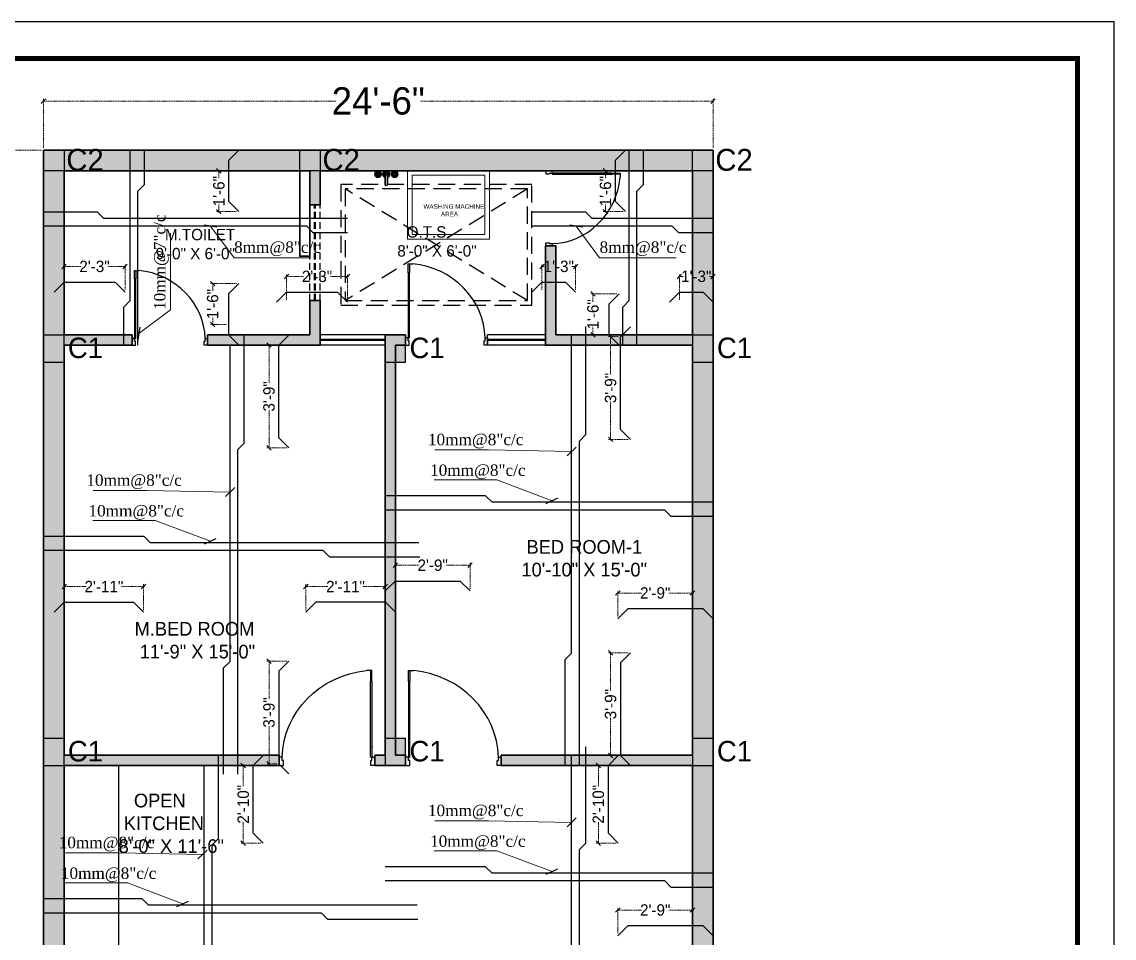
# Model space of a CAD drawing. Header units: millimetres. Extents: x -6808 to 215771, y -89660 to -16303.
# Drawn here: x 110486.7 to 110966.4, y -47369 to -46966.9 of the extents above; entities that cross this region are included whole.
import ezdxf

# ---------------------------------------------------------------- set-up
doc = ezdxf.new("R2010")
doc.units = ezdxf.units.MM
doc.header["$PDMODE"] = 35
doc.linetypes.add('ACAD_ISO10W100', pattern=[18, 12, -3, 0, -3])
doc.linetypes.add('DASHED', pattern=[0.75, 0.5, -0.25])
doc.layers.get('0').update_dxf_attribs({"color": 8})
for name, color, linetype, lineweight, true_color in [('AR.furniture', 7, 'Continuous', 35, 0x009e9e), ('furniture layout', 7, 'Continuous', 25, 0x006161), ('wall hatch', 7, 'Continuous', 9, 0x4a4a4a)]:
    doc.layers.add(name, color=color, linetype=linetype, lineweight=lineweight, true_color=true_color)
for name, color, linetype, lineweight in [('col.center', 5, 'ACAD_ISO10W100', 15), ('column', 5, 'Continuous', 30), ('dim2', 6, 'Continuous', 20), ('Projection', 190, 'DASHED', 25), ('SLAB', 5, 'Continuous', 30), ('text', 7, 'Continuous', 25), ('wall', 7, 'Continuous', 35)]:
    doc.layers.add(name, color=color, linetype=linetype, lineweight=lineweight)
for name, color, linetype in [('FORMAT', 7, 'Continuous'), ('NET 01', 8, 'Continuous'), ('WIN', 5, 'Continuous')]:
    doc.layers.add(name, color=color, linetype=linetype)
doc.styles.add('SAJ', font='eurr____.ttf')
doc.styles.get("Standard").update_dxf_attribs({"font": 'times.ttf'})
doc.dimstyles.new('SAJ', dxfattribs={"dimtxt": 5, "dimasz": 2, "dimexe": 1, "dimexo": 1, "dimgap": 0.09375, "dimtad": 0, "dimdec": 1, "dimzin": 0, "dimdsep": 46, "dimlunit": 4, "dimtxsty": 'SAJ', "dimblk": 'OBLIQUE', "dimcen": 0.125, "dimdle": 0.375, "dimadec": 0, "dimazin": 0, "dimtfac": 1, "dimtdec": 1, "dimtofl": 0, "dimtmove": 0, "dimatfit": 3, "dimldrblk": 'OBLIQUE', "dimfxl": 1, "dimtolj": 1, "dimtzin": 0, "dimlwd": 5, "dimlwe": 5, "dimarcsym": 1})

# ---------------------------------------------------------------- blocks, each defined once
blk = doc.blocks.new('_Oblique')
at = {"color": 0, "linetype": 'ByBlock', "lineweight": -2}
blk.add_line((-0.5, -0.5), (0.5, 0.5), dxfattribs=at)
blk = doc.blocks.new('*D1497')
at = {"layer": 'Defpoints', "color": 0, "transparency": 16777216}
for p in [(110790.23, -47001.66), (110496.23, -47023.23), (110790.23, -47023.23)]:
    blk.add_point(p, dxfattribs=at)
at = {"layer": 'dim2', "color": 0, "linetype": 'DASHED', "lineweight": 5, "transparency": 16777216}
for p, q in [((110495.85, -47001.66), (110624.77, -47001.66)), ((110496.23, -47022.23), (110496.23, -47000.66)), ((110790.6, -47001.66), (110661.68, -47001.66)), ((110790.23, -47022.23), (110790.23, -47000.66))]:
    blk.add_line(p, q, dxfattribs=at)
at = {"layer": 'dim2', "color": 0, "lineweight": 5, "transparency": 16777216, "xscale": 2, "yscale": 2, "zscale": 2, "rotation": 180}
blk.add_blockref('_Oblique', (110496.23, -47001.66), dxfattribs=at)
at = {"layer": 'dim2', "color": 0, "lineweight": 5, "transparency": 16777216, "xscale": 2, "yscale": 2, "zscale": 2}
blk.add_blockref('_Oblique', (110790.23, -47001.66), dxfattribs=at)
at = {"layer": 'dim2', "color": 0, "transparency": 16777216, "insert": (110643.23, -47001.66), "char_height": 12, "attachment_point": 5, "style": 'SAJ'}
blk.add_mtext('\\A1;24\'-6"', dxfattribs=at)
blk = doc.blocks.new('*D1498')
at = {"layer": 'Defpoints', "color": 0, "transparency": 16777216}
for p in [(110496.23, -47023.23), (110459.24, -47811.23), (110496.23, -47811.23)]:
    blk.add_point(p, dxfattribs=at)
at = {"layer": 'dim2', "color": 0, "linetype": 'DASHED', "lineweight": 5, "transparency": 16777216}
for p, q in [((110495.23, -47023.23), (110458.24, -47023.23)), ((110459.24, -47022.86), (110459.24, -47398.82)), ((110459.24, -47811.61), (110459.24, -47435.64)), ((110495.23, -47811.23), (110458.24, -47811.23))]:
    blk.add_line(p, q, dxfattribs=at)
at = {"layer": 'dim2', "color": 0, "lineweight": 5, "transparency": 16777216, "xscale": 2, "yscale": 2, "zscale": 2}
for p, rotation in [((110459.24, -47023.23), 90), ((110459.24, -47811.23), 270)]:
    blk.add_blockref('_Oblique', p, dxfattribs=dict(at, rotation=rotation))
at = {"layer": 'dim2', "color": 0, "transparency": 16777216, "insert": (110459.24, -47417.23), "char_height": 12, "attachment_point": 5, "rotation": 90, "style": 'SAJ'}
blk.add_mtext('\\A1;65\'-8"', dxfattribs=at)
blk = doc.blocks.new('QEWFWE')
at = {"layer": 'NET 01'}
for p, q in [((238503.45, 15011.85), (238503.45, 15015.77)), ((238503.45, 15015.77), (238505.41, 15015.77)), ((238503.98, 15015.77), (238503.98, 15011.85)), ((238503.98, 15011.85), (238503.45, 15011.85)), ((238503.45, 15011.85), (238503.45, 14988.32)), ((238503.98, 14988.32), (238503.98, 15011.85)), ((238503.45, 14988.32), (238503.45, 14984.4)), ((238503.98, 14988.32), (238503.45, 14988.32)), ((238503.98, 14984.4), (238503.98, 14988.32)), ((238503.45, 14984.4), (238503.98, 14984.4))]:
    blk.add_line(p, q, dxfattribs=at)
for points in [[(238503.45, 14984.4), (238502.4, 14984.4), (238502.4, 14981.4), (238503.9, 14981.4), (238503.9, 14982.9), (238503.9, 14983.2), (238503.45, 14983.2)], [(238536.02, 14984.4), (238537.07, 14984.4), (238537.07, 14981.4), (238535.57, 14981.4), (238535.57, 14982.9), (238535.57, 14983.2), (238536.02, 14983.2)]]:
    blk.add_lwpolyline(points, close=True, dxfattribs=at)
blk.add_ellipse((238504.18, 14985.62), major_axis=(-29.27, 13.54), ratio=0.925766, start_param=-2.718612, end_param=-1.204625, dxfattribs=at)
blk = doc.blocks.new('A$C32B276F4')
at = {"layer": 'column'}
blk.add_hatch(color=256, dxfattribs=at).paths.add_polyline_path([(9, 0), (9, 9), (0, 9), (0, 0)])
for p, q in [((0, 0), (0, 9)), ((0, 9), (9, 9)), ((9, 9), (9, 0)), ((9, 0), (0, 0))]:
    blk.add_line(p, q, dxfattribs=at)
at = {"layer": 'col.center', "linetype": 'ByBlock', "insert": (10.02, 9.59), "char_height": 9.6, "width": 293.6941, "attachment_point": 1, "style": 'SAJ'}
blk.add_mtext('\\A1;{\\fCentury Gothic|b0|i0|c0|p34;C2}', dxfattribs=at)
blk = doc.blocks.new('c1')
at = {"layer": 'column'}
blk.add_hatch(color=256, dxfattribs=at).paths.add_polyline_path([(58376.49, -43564.36), (58385.49, -43564.36), (58385.49, -43552.36), (58376.49, -43552.36)])
for p, q in [((58376.49, -43552.36), (58376.49, -43564.36)), ((58376.49, -43552.36), (58385.49, -43552.36)), ((58385.49, -43564.36), (58385.49, -43552.36)), ((58376.49, -43564.36), (58385.49, -43564.36))]:
    blk.add_line(p, q, dxfattribs=at)
blk = doc.blocks.new('CVGDRF')
at = {"layer": 'AR.furniture'}
for p, q in [((91947.46, -21895.63), (91947.2, -21895.63)), ((91947.82, -21895.27), (91947.82, -21895)), ((91948.07, -21895.27), (91948.07, -21895)), ((91948.43, -21895.63), (91948.7, -21895.63)), ((91951.07, -21891.25), (91951.07, -21894.89)), ((91952.07, -21894.89), (91952.07, -21891.25)), ((91954.71, -21895.63), (91954.45, -21895.63)), ((91955.07, -21895.27), (91955.07, -21895)), ((91955.32, -21895.27), (91955.32, -21895)), ((91955.68, -21895.63), (91955.95, -21895.63)), ((91947.47, -21895.88), (91947.2, -21895.88)), ((91947.82, -21896.23), (91947.82, -21896.5)), ((91948.07, -21896.23), (91948.07, -21896.5)), ((91948.43, -21895.88), (91948.7, -21895.88)), ((91954.72, -21895.88), (91954.45, -21895.88)), ((91955.07, -21896.23), (91955.07, -21896.5)), ((91955.32, -21896.23), (91955.32, -21896.5)), ((91955.68, -21895.88), (91955.95, -21895.88))]:
    blk.add_line(p, q, dxfattribs=at)
for centre, radius in [((91947.95, -21895.75), 1.38), ((91946.95, -21895.75), 0.28), ((91947.95, -21895.75), 0.5), ((91947.95, -21894.75), 0.28), ((91948.95, -21895.75), 0.28), ((91951.57, -21895.75), 0.5), ((91955.2, -21895.75), 1.38), ((91954.2, -21895.75), 0.28), ((91955.2, -21895.75), 0.5), ((91955.2, -21894.75), 0.28), ((91956.2, -21895.75), 0.28), ((91947.95, -21896.75), 0.28), ((91955.2, -21896.75), 0.28)]:
    blk.add_circle(centre, radius, dxfattribs=at)
for centre, radius, start, end in [((91951.57, -21891.25), 0.5, 0, 180), ((91947.95, -21895.75), 1, 105.2407, 164.2093), ((91947.95, -21895.75), 1, 16.4413, 74.0789), ((91951.57, -21895.75), 1.5, 109.6514, 70.3603), ((91951.57, -21895.75), 1, 120.3431, 59.7554), ((91955.2, -21895.75), 1, 106.12, 164.0884), ((91955.2, -21895.75), 1, 16.2342, 73.9047), ((91947.95, -21895.75), 1, 196.2342, 253.9047), ((91947.95, -21895.75), 1, 286.12, 344.0884), ((91955.2, -21895.75), 1, 196.4413, 254.0789), ((91955.2, -21895.75), 1, 285.2407, 344.2093)]:
    blk.add_arc(centre, radius, start, end, dxfattribs=at)
blk = doc.blocks.new('*D1469')
at = {"layer": 'Defpoints', "color": 0, "transparency": 16777216}
for p in [(110505.23, -47074.24), (110505.23, -47085.53), (110532.01, -47085.53)]:
    blk.add_point(p, dxfattribs=at)
at = {"layer": 'SLAB', "color": 0, "linetype": 'DASHED', "lineweight": 18, "transparency": 16777216}
for p, q in [((110504.85, -47074.24), (110512.64, -47074.24)), ((110505.23, -47084.53), (110505.23, -47073.24)), ((110532.39, -47074.24), (110524.6, -47074.24)), ((110532.01, -47084.53), (110532.01, -47073.24))]:
    blk.add_line(p, q, dxfattribs=at)
at = {"layer": 'SLAB', "color": 0, "lineweight": 18, "transparency": 16777216, "xscale": 2, "yscale": 2, "zscale": 2, "rotation": 180}
blk.add_blockref('_Oblique', (110505.23, -47074.24), dxfattribs=at)
at = {"layer": 'SLAB', "color": 0, "lineweight": 18, "transparency": 16777216, "xscale": 2, "yscale": 2, "zscale": 2}
blk.add_blockref('_Oblique', (110532.01, -47074.24), dxfattribs=at)
at = {"layer": 'SLAB', "color": 0, "lineweight": 18, "transparency": 16777216, "insert": (110518.62, -47074.24), "char_height": 5, "attachment_point": 5, "style": 'SAJ'}
blk.add_mtext('\\A1;2\'-3"', dxfattribs=at)
blk = doc.blocks.new('*D1494')
at = {"layer": 'Defpoints', "color": 0, "transparency": 16777216}
for p in [(110577.64, -47032.23), (110573.25, -47050.17), (110582.01, -47050.17)]:
    blk.add_point(p, dxfattribs=at)
at = {"layer": 'SLAB', "color": 0, "linetype": 'DASHED', "lineweight": 18, "transparency": 16777216}
for p, q in [((110576.64, -47032.23), (110572.25, -47032.23)), ((110573.25, -47031.86), (110573.25, -47035.68)), ((110573.25, -47050.55), (110573.25, -47046.73)), ((110581.01, -47050.17), (110572.25, -47050.17))]:
    blk.add_line(p, q, dxfattribs=at)
at = {"layer": 'SLAB', "color": 0, "lineweight": 18, "transparency": 16777216, "xscale": 2, "yscale": 2, "zscale": 2}
for p, rotation in [((110573.25, -47032.23), 90), ((110573.25, -47050.17), 270)]:
    blk.add_blockref('_Oblique', p, dxfattribs=dict(at, rotation=rotation))
at = {"layer": 'SLAB', "color": 0, "lineweight": 18, "transparency": 16777216, "insert": (110573.25, -47041.2), "char_height": 5, "attachment_point": 5, "rotation": 90, "style": 'SAJ'}
blk.add_mtext('\\A1;1\'-6"', dxfattribs=at)
blk = doc.blocks.new('*D1495')
at = {"layer": 'Defpoints', "color": 0, "transparency": 16777216}
for p in [(110570.52, -47081.79), (110582.01, -47081.79), (110577.64, -47099.73)]:
    blk.add_point(p, dxfattribs=at)
at = {"layer": 'SLAB', "color": 0, "linetype": 'DASHED', "lineweight": 18, "transparency": 16777216}
for p, q in [((110581.01, -47081.79), (110569.52, -47081.79)), ((110570.52, -47081.41), (110570.52, -47085.24)), ((110570.52, -47100.11), (110570.52, -47096.28)), ((110576.64, -47099.73), (110569.52, -47099.73))]:
    blk.add_line(p, q, dxfattribs=at)
at = {"layer": 'SLAB', "color": 0, "lineweight": 18, "transparency": 16777216, "xscale": 2, "yscale": 2, "zscale": 2}
for p, rotation in [((110570.52, -47081.79), 90), ((110570.52, -47099.73), 270)]:
    blk.add_blockref('_Oblique', p, dxfattribs=dict(at, rotation=rotation))
at = {"layer": 'SLAB', "color": 0, "lineweight": 18, "transparency": 16777216, "insert": (110570.52, -47090.76), "char_height": 5, "attachment_point": 5, "rotation": 90, "style": 'SAJ'}
blk.add_mtext('\\A1;1\'-6"', dxfattribs=at)
blk = doc.blocks.new('*D1470')
at = {"layer": 'Defpoints', "color": 0, "transparency": 16777216}
for p in [(110602.94, -47078.61), (110602.94, -47089.9), (110629.73, -47089.9)]:
    blk.add_point(p, dxfattribs=at)
at = {"layer": 'SLAB', "color": 0, "linetype": 'DASHED', "lineweight": 18, "transparency": 16777216}
for p, q in [((110602.57, -47078.61), (110610.35, -47078.61)), ((110602.94, -47088.9), (110602.94, -47077.61)), ((110630.1, -47078.61), (110622.31, -47078.61)), ((110629.73, -47088.9), (110629.73, -47077.61))]:
    blk.add_line(p, q, dxfattribs=at)
at = {"layer": 'SLAB', "color": 0, "lineweight": 18, "transparency": 16777216, "xscale": 2, "yscale": 2, "zscale": 2, "rotation": 180}
blk.add_blockref('_Oblique', (110602.94, -47078.61), dxfattribs=at)
at = {"layer": 'SLAB', "color": 0, "lineweight": 18, "transparency": 16777216, "xscale": 2, "yscale": 2, "zscale": 2}
blk.add_blockref('_Oblique', (110629.73, -47078.61), dxfattribs=at)
at = {"layer": 'SLAB', "color": 0, "lineweight": 18, "transparency": 16777216, "insert": (110616.33, -47078.61), "char_height": 5, "attachment_point": 5, "style": 'SAJ'}
blk.add_mtext('\\A1;2\'-3"', dxfattribs=at)
blk = doc.blocks.new('*D1471')
at = {"layer": 'Defpoints', "color": 0, "transparency": 16777216}
for p in [(110715.1, -47074.24), (110715.1, -47085.53), (110729.89, -47085.53)]:
    blk.add_point(p, dxfattribs=at)
at = {"layer": 'SLAB', "color": 0, "linetype": 'DASHED', "lineweight": 18, "transparency": 16777216}
for p, q in [((110714.73, -47074.24), (110716.97, -47074.24)), ((110715.1, -47084.53), (110715.1, -47073.24)), ((110730.26, -47074.24), (110728.02, -47074.24)), ((110729.89, -47084.53), (110729.89, -47073.24))]:
    blk.add_line(p, q, dxfattribs=at)
at = {"layer": 'SLAB', "color": 0, "lineweight": 18, "transparency": 16777216, "xscale": 2, "yscale": 2, "zscale": 2, "rotation": 180}
blk.add_blockref('_Oblique', (110715.1, -47074.24), dxfattribs=at)
at = {"layer": 'SLAB', "color": 0, "lineweight": 18, "transparency": 16777216, "xscale": 2, "yscale": 2, "zscale": 2}
blk.add_blockref('_Oblique', (110729.89, -47074.24), dxfattribs=at)
at = {"layer": 'SLAB', "color": 0, "lineweight": 18, "transparency": 16777216, "insert": (110722.49, -47074.24), "char_height": 5, "attachment_point": 5, "style": 'SAJ'}
blk.add_mtext('\\A1;1\'-3"', dxfattribs=at)
blk = doc.blocks.new('*D1496')
at = {"layer": 'Defpoints', "color": 0, "transparency": 16777216}
for p in [(110747.39, -47032.23), (110743.01, -47050.17), (110751.77, -47050.17)]:
    blk.add_point(p, dxfattribs=at)
at = {"layer": 'SLAB', "color": 0, "linetype": 'DASHED', "lineweight": 18, "transparency": 16777216}
for p, q in [((110746.39, -47032.23), (110742.01, -47032.23)), ((110743.01, -47031.86), (110743.01, -47035.68)), ((110743.01, -47050.55), (110743.01, -47046.73)), ((110750.77, -47050.17), (110742.01, -47050.17))]:
    blk.add_line(p, q, dxfattribs=at)
at = {"layer": 'SLAB', "color": 0, "lineweight": 18, "transparency": 16777216, "xscale": 2, "yscale": 2, "zscale": 2}
for p, rotation in [((110743.01, -47032.23), 90), ((110743.01, -47050.17), 270)]:
    blk.add_blockref('_Oblique', p, dxfattribs=dict(at, rotation=rotation))
at = {"layer": 'SLAB', "color": 0, "lineweight": 18, "transparency": 16777216, "insert": (110743.01, -47041.2), "char_height": 5, "attachment_point": 5, "rotation": 90, "style": 'SAJ'}
blk.add_mtext('\\A1;1\'-6"', dxfattribs=at)
blk = doc.blocks.new('*D1472')
at = {"layer": 'Defpoints', "color": 0, "transparency": 16777216}
for p in [(110737.49, -47086.29), (110748.98, -47086.29), (110744.6, -47104.23)]:
    blk.add_point(p, dxfattribs=at)
at = {"layer": 'SLAB', "color": 0, "linetype": 'DASHED', "lineweight": 18, "transparency": 16777216}
for p, q in [((110747.98, -47086.29), (110736.49, -47086.29)), ((110737.49, -47085.91), (110737.49, -47089.74)), ((110737.49, -47104.61), (110737.49, -47100.78)), ((110743.6, -47104.23), (110736.49, -47104.23))]:
    blk.add_line(p, q, dxfattribs=at)
at = {"layer": 'SLAB', "color": 0, "lineweight": 18, "transparency": 16777216, "xscale": 2, "yscale": 2, "zscale": 2}
for p, rotation in [((110737.49, -47086.29), 90), ((110737.49, -47104.23), 270)]:
    blk.add_blockref('_Oblique', p, dxfattribs=dict(at, rotation=rotation))
at = {"layer": 'SLAB', "color": 0, "lineweight": 18, "transparency": 16777216, "insert": (110737.49, -47095.26), "char_height": 5, "attachment_point": 5, "rotation": 90, "style": 'SAJ'}
blk.add_mtext('\\A1;1\'-6"', dxfattribs=at)
blk = doc.blocks.new('*D1473')
at = {"layer": 'Defpoints', "color": 0, "transparency": 16777216}
for p in [(110775.44, -47078.61), (110775.44, -47089.9), (110790.23, -47089.9)]:
    blk.add_point(p, dxfattribs=at)
at = {"layer": 'SLAB', "color": 0, "linetype": 'DASHED', "lineweight": 18, "transparency": 16777216}
for p, q in [((110775.07, -47078.61), (110777.31, -47078.61)), ((110775.44, -47088.9), (110775.44, -47077.61)), ((110790.6, -47078.61), (110788.36, -47078.61)), ((110790.23, -47088.9), (110790.23, -47077.61))]:
    blk.add_line(p, q, dxfattribs=at)
at = {"layer": 'SLAB', "color": 0, "lineweight": 18, "transparency": 16777216, "xscale": 2, "yscale": 2, "zscale": 2, "rotation": 180}
blk.add_blockref('_Oblique', (110775.44, -47078.61), dxfattribs=at)
at = {"layer": 'SLAB', "color": 0, "lineweight": 18, "transparency": 16777216, "xscale": 2, "yscale": 2, "zscale": 2}
blk.add_blockref('_Oblique', (110790.23, -47078.61), dxfattribs=at)
at = {"layer": 'SLAB', "color": 0, "lineweight": 18, "transparency": 16777216, "insert": (110782.83, -47078.61), "char_height": 5, "attachment_point": 5, "style": 'SAJ'}
blk.add_mtext('\\A1;1\'-3"', dxfattribs=at)
blk = doc.blocks.new('*D1464')
at = {"layer": 'Defpoints', "color": 0, "transparency": 16777216}
for p in [(110505.35, -47214.72), (110505.35, -47226.01), (110540.13, -47226.01)]:
    blk.add_point(p, dxfattribs=at)
at = {"layer": 'SLAB', "color": 0, "linetype": 'DASHED', "lineweight": 18, "transparency": 16777216}
for p, q in [((110504.97, -47214.72), (110515, -47214.72)), ((110505.35, -47225.01), (110505.35, -47213.72)), ((110540.51, -47214.72), (110530.49, -47214.72)), ((110540.13, -47225.01), (110540.13, -47213.72))]:
    blk.add_line(p, q, dxfattribs=at)
at = {"layer": 'SLAB', "color": 0, "lineweight": 18, "transparency": 16777216, "xscale": 2, "yscale": 2, "zscale": 2, "rotation": 180}
blk.add_blockref('_Oblique', (110505.35, -47214.72), dxfattribs=at)
at = {"layer": 'SLAB', "color": 0, "lineweight": 18, "transparency": 16777216, "xscale": 2, "yscale": 2, "zscale": 2}
blk.add_blockref('_Oblique', (110540.13, -47214.72), dxfattribs=at)
at = {"layer": 'SLAB', "color": 0, "lineweight": 18, "transparency": 16777216, "insert": (110522.74, -47214.72), "char_height": 5, "attachment_point": 5, "style": 'SAJ'}
blk.add_mtext('\\A1;2\'-11"', dxfattribs=at)
blk = doc.blocks.new('*D1465')
at = {"layer": 'Defpoints', "color": 0, "transparency": 16777216}
for p in [(110599.63, -47108.73), (110595.25, -47153.8), (110604.01, -47153.8)]:
    blk.add_point(p, dxfattribs=at)
at = {"layer": 'SLAB', "color": 0, "linetype": 'DASHED', "lineweight": 18, "transparency": 16777216}
for p, q in [((110598.63, -47108.73), (110594.25, -47108.73)), ((110595.25, -47108.36), (110595.25, -47125.28)), ((110595.25, -47154.17), (110595.25, -47137.25)), ((110603.01, -47153.8), (110594.25, -47153.8))]:
    blk.add_line(p, q, dxfattribs=at)
at = {"layer": 'SLAB', "color": 0, "lineweight": 18, "transparency": 16777216, "xscale": 2, "yscale": 2, "zscale": 2}
for p, rotation in [((110595.25, -47108.73), 90), ((110595.25, -47153.8), 270)]:
    blk.add_blockref('_Oblique', p, dxfattribs=dict(at, rotation=rotation))
at = {"layer": 'SLAB', "color": 0, "lineweight": 18, "transparency": 16777216, "insert": (110595.25, -47131.26), "char_height": 5, "attachment_point": 5, "rotation": 90, "style": 'SAJ'}
blk.add_mtext('\\A1;3\'-9"', dxfattribs=at)
blk = doc.blocks.new('*D1466')
at = {"layer": 'Defpoints', "color": 0, "transparency": 16777216}
for p in [(110646.23, -47214.72), (110611.44, -47226.01), (110646.23, -47226.01)]:
    blk.add_point(p, dxfattribs=at)
at = {"layer": 'SLAB', "color": 0, "linetype": 'DASHED', "lineweight": 18, "transparency": 16777216}
for p, q in [((110611.07, -47214.72), (110621.09, -47214.72)), ((110611.44, -47225.01), (110611.44, -47213.72)), ((110646.6, -47214.72), (110636.58, -47214.72)), ((110646.23, -47225.01), (110646.23, -47213.72))]:
    blk.add_line(p, q, dxfattribs=at)
at = {"layer": 'SLAB', "color": 0, "lineweight": 18, "transparency": 16777216, "xscale": 2, "yscale": 2, "zscale": 2, "rotation": 180}
blk.add_blockref('_Oblique', (110611.44, -47214.72), dxfattribs=at)
at = {"layer": 'SLAB', "color": 0, "lineweight": 18, "transparency": 16777216, "xscale": 2, "yscale": 2, "zscale": 2}
blk.add_blockref('_Oblique', (110646.23, -47214.72), dxfattribs=at)
at = {"layer": 'SLAB', "color": 0, "lineweight": 18, "transparency": 16777216, "insert": (110628.83, -47214.72), "char_height": 5, "attachment_point": 5, "style": 'SAJ'}
blk.add_mtext('\\A1;2\'-11"', dxfattribs=at)
blk = doc.blocks.new('*D1467')
at = {"layer": 'Defpoints', "color": 0, "transparency": 16777216}
for p in [(110595.25, -47247.47), (110604.01, -47247.47), (110599.63, -47292.53)]:
    blk.add_point(p, dxfattribs=at)
at = {"layer": 'SLAB', "color": 0, "linetype": 'DASHED', "lineweight": 18, "transparency": 16777216}
for p, q in [((110603.01, -47247.47), (110594.25, -47247.47)), ((110595.25, -47247.09), (110595.25, -47264.02)), ((110595.25, -47292.91), (110595.25, -47275.98)), ((110598.63, -47292.53), (110594.25, -47292.53))]:
    blk.add_line(p, q, dxfattribs=at)
at = {"layer": 'SLAB', "color": 0, "lineweight": 18, "transparency": 16777216, "xscale": 2, "yscale": 2, "zscale": 2}
for p, rotation in [((110595.25, -47247.47), 90), ((110595.25, -47292.53), 270)]:
    blk.add_blockref('_Oblique', p, dxfattribs=dict(at, rotation=rotation))
at = {"layer": 'SLAB', "color": 0, "lineweight": 18, "transparency": 16777216, "insert": (110595.25, -47270), "char_height": 5, "attachment_point": 5, "rotation": 90, "style": 'SAJ'}
blk.add_mtext('\\A1;3\'-9"', dxfattribs=at)
blk = doc.blocks.new('*D1485')
at = {"layer": 'Defpoints', "color": 0, "transparency": 16777216}
for p in [(110749.63, -47105.05), (110745.25, -47150.12), (110754.01, -47150.12)]:
    blk.add_point(p, dxfattribs=at)
at = {"layer": 'SLAB', "color": 0, "linetype": 'DASHED', "lineweight": 18, "transparency": 16777216}
for p, q in [((110748.63, -47105.05), (110744.25, -47105.05)), ((110745.25, -47104.68), (110745.25, -47121.6)), ((110745.25, -47150.49), (110745.25, -47133.57)), ((110753.01, -47150.12), (110744.25, -47150.12))]:
    blk.add_line(p, q, dxfattribs=at)
at = {"layer": 'SLAB', "color": 0, "lineweight": 18, "transparency": 16777216, "xscale": 2, "yscale": 2, "zscale": 2}
for p, rotation in [((110745.25, -47105.05), 90), ((110745.25, -47150.12), 270)]:
    blk.add_blockref('_Oblique', p, dxfattribs=dict(at, rotation=rotation))
at = {"layer": 'SLAB', "color": 0, "lineweight": 18, "transparency": 16777216, "insert": (110745.25, -47127.59), "char_height": 5, "attachment_point": 5, "rotation": 90, "style": 'SAJ'}
blk.add_mtext('\\A1;3\'-9"', dxfattribs=at)
blk = doc.blocks.new('*D1486')
at = {"layer": 'Defpoints', "color": 0, "transparency": 16777216}
for p in [(110781.23, -47217.55), (110748.44, -47228.84), (110781.23, -47228.84)]:
    blk.add_point(p, dxfattribs=at)
at = {"layer": 'SLAB', "color": 0, "linetype": 'DASHED', "lineweight": 18, "transparency": 16777216}
for p, q in [((110748.07, -47217.55), (110758.85, -47217.55)), ((110748.44, -47227.84), (110748.44, -47216.55)), ((110781.6, -47217.55), (110770.81, -47217.55)), ((110781.23, -47227.84), (110781.23, -47216.55))]:
    blk.add_line(p, q, dxfattribs=at)
at = {"layer": 'SLAB', "color": 0, "lineweight": 18, "transparency": 16777216, "xscale": 2, "yscale": 2, "zscale": 2, "rotation": 180}
blk.add_blockref('_Oblique', (110748.44, -47217.55), dxfattribs=at)
at = {"layer": 'SLAB', "color": 0, "lineweight": 18, "transparency": 16777216, "xscale": 2, "yscale": 2, "zscale": 2}
blk.add_blockref('_Oblique', (110781.23, -47217.55), dxfattribs=at)
at = {"layer": 'SLAB', "color": 0, "lineweight": 18, "transparency": 16777216, "insert": (110764.83, -47217.55), "char_height": 5, "attachment_point": 5, "style": 'SAJ'}
blk.add_mtext('\\A1;2\'-9"', dxfattribs=at)
blk = doc.blocks.new('*D1487')
at = {"layer": 'Defpoints', "color": 0, "transparency": 16777216}
for p in [(110745.25, -47243.79), (110754.01, -47243.79), (110749.63, -47288.85)]:
    blk.add_point(p, dxfattribs=at)
at = {"layer": 'SLAB', "color": 0, "linetype": 'DASHED', "lineweight": 18, "transparency": 16777216}
for p, q in [((110753.01, -47243.79), (110744.25, -47243.79)), ((110745.25, -47243.41), (110745.25, -47260.34)), ((110745.25, -47289.23), (110745.25, -47272.3)), ((110748.63, -47288.85), (110744.25, -47288.85))]:
    blk.add_line(p, q, dxfattribs=at)
at = {"layer": 'SLAB', "color": 0, "lineweight": 18, "transparency": 16777216, "xscale": 2, "yscale": 2, "zscale": 2}
for p, rotation in [((110745.25, -47243.79), 90), ((110745.25, -47288.85), 270)]:
    blk.add_blockref('_Oblique', p, dxfattribs=dict(at, rotation=rotation))
at = {"layer": 'SLAB', "color": 0, "lineweight": 18, "transparency": 16777216, "insert": (110745.25, -47266.32), "char_height": 5, "attachment_point": 5, "rotation": 90, "style": 'SAJ'}
blk.add_mtext('\\A1;3\'-9"', dxfattribs=at)
blk = doc.blocks.new('*D1474')
at = {"layer": 'Defpoints', "color": 0, "transparency": 16777216}
for p in [(110650.73, -47205.37), (110650.73, -47216.66), (110683.51, -47216.66)]:
    blk.add_point(p, dxfattribs=at)
at = {"layer": 'SLAB', "color": 0, "linetype": 'DASHED', "lineweight": 18, "transparency": 16777216}
for p, q in [((110650.35, -47205.37), (110661.14, -47205.37)), ((110650.73, -47215.66), (110650.73, -47204.37)), ((110683.89, -47205.37), (110673.1, -47205.37)), ((110683.51, -47215.66), (110683.51, -47204.37))]:
    blk.add_line(p, q, dxfattribs=at)
at = {"layer": 'SLAB', "color": 0, "lineweight": 18, "transparency": 16777216, "xscale": 2, "yscale": 2, "zscale": 2, "rotation": 180}
blk.add_blockref('_Oblique', (110650.73, -47205.37), dxfattribs=at)
at = {"layer": 'SLAB', "color": 0, "lineweight": 18, "transparency": 16777216, "xscale": 2, "yscale": 2, "zscale": 2}
blk.add_blockref('_Oblique', (110683.51, -47205.37), dxfattribs=at)
at = {"layer": 'SLAB', "color": 0, "lineweight": 18, "transparency": 16777216, "insert": (110667.12, -47205.37), "char_height": 5, "attachment_point": 5, "style": 'SAJ'}
blk.add_mtext('\\A1;2\'-9"', dxfattribs=at)
blk = doc.blocks.new('*D1476')
at = {"layer": 'Defpoints', "color": 0, "transparency": 16777216}
for p in [(110588.32, -47293.23), (110583.94, -47327.3), (110592.7, -47327.3)]:
    blk.add_point(p, dxfattribs=at)
at = {"layer": 'SLAB', "color": 0, "linetype": 'DASHED', "lineweight": 18, "transparency": 16777216}
for p, q in [((110583.94, -47292.86), (110583.94, -47302.52)), ((110587.32, -47293.23), (110582.94, -47293.23)), ((110583.94, -47327.67), (110583.94, -47318.01)), ((110591.7, -47327.3), (110582.94, -47327.3))]:
    blk.add_line(p, q, dxfattribs=at)
at = {"layer": 'SLAB', "color": 0, "lineweight": 18, "transparency": 16777216, "xscale": 2, "yscale": 2, "zscale": 2}
for p, rotation in [((110583.94, -47293.23), 90), ((110583.94, -47327.3), 270)]:
    blk.add_blockref('_Oblique', p, dxfattribs=dict(at, rotation=rotation))
at = {"layer": 'SLAB', "color": 0, "lineweight": 18, "transparency": 16777216, "insert": (110583.94, -47310.26), "char_height": 5, "attachment_point": 5, "rotation": 90, "style": 'SAJ'}
blk.add_mtext('\\A1;2\'-10"', dxfattribs=at)
blk = doc.blocks.new('*D1479')
at = {"layer": 'Defpoints', "color": 0, "transparency": 16777216}
for p in [(110781.23, -47356.69), (110748.44, -47367.98), (110781.23, -47367.98)]:
    blk.add_point(p, dxfattribs=at)
at = {"layer": 'SLAB', "color": 0, "linetype": 'DASHED', "lineweight": 18, "transparency": 16777216}
for p, q in [((110748.07, -47356.69), (110758.85, -47356.69)), ((110748.44, -47366.98), (110748.44, -47355.69)), ((110781.6, -47356.69), (110770.81, -47356.69)), ((110781.23, -47366.98), (110781.23, -47355.69))]:
    blk.add_line(p, q, dxfattribs=at)
at = {"layer": 'SLAB', "color": 0, "lineweight": 18, "transparency": 16777216, "xscale": 2, "yscale": 2, "zscale": 2, "rotation": 180}
blk.add_blockref('_Oblique', (110748.44, -47356.69), dxfattribs=at)
at = {"layer": 'SLAB', "color": 0, "lineweight": 18, "transparency": 16777216, "xscale": 2, "yscale": 2, "zscale": 2}
blk.add_blockref('_Oblique', (110781.23, -47356.69), dxfattribs=at)
at = {"layer": 'SLAB', "color": 0, "lineweight": 18, "transparency": 16777216, "insert": (110764.83, -47356.69), "char_height": 5, "attachment_point": 5, "style": 'SAJ'}
blk.add_mtext('\\A1;2\'-9"', dxfattribs=at)
blk = doc.blocks.new('*D1488')
at = {"layer": 'Defpoints', "color": 0, "transparency": 16777216}
for p in [(110744.25, -47293.23), (110739.87, -47327.3), (110748.63, -47327.3)]:
    blk.add_point(p, dxfattribs=at)
at = {"layer": 'SLAB', "color": 0, "linetype": 'DASHED', "lineweight": 18, "transparency": 16777216}
for p, q in [((110739.87, -47292.86), (110739.87, -47302.52)), ((110743.25, -47293.23), (110738.87, -47293.23)), ((110739.87, -47327.67), (110739.87, -47318.01)), ((110747.63, -47327.3), (110738.87, -47327.3))]:
    blk.add_line(p, q, dxfattribs=at)
at = {"layer": 'SLAB', "color": 0, "lineweight": 18, "transparency": 16777216, "xscale": 2, "yscale": 2, "zscale": 2}
for p, rotation in [((110739.87, -47293.23), 90), ((110739.87, -47327.3), 270)]:
    blk.add_blockref('_Oblique', p, dxfattribs=dict(at, rotation=rotation))
at = {"layer": 'SLAB', "color": 0, "lineweight": 18, "transparency": 16777216, "insert": (110739.87, -47310.26), "char_height": 5, "attachment_point": 5, "rotation": 90, "style": 'SAJ'}
blk.add_mtext('\\A1;2\'-10"', dxfattribs=at)

msp = doc.modelspace()

# ---------------------------------------------------------------- hatches: boundary and pattern name
at = {"layer": 'wall hatch', "lineweight": 13}
for points in [[(110790.225, -47023.231), (110496.225, -47023.231), (110496.225, -47715.231), (110517.975, -47715.231), (110517.975, -47706.231), (110505.225, -47706.231), (110505.225, -47562.231), (110583.777, -47562.231), (110583.777, -47557.731), (110505.225, -47557.731), (110505.225, -47482.731), (110509.725, -47482.731), (110509.725, -47478.231), (110505.225, -47478.231), (110505.225, -47436.231), (110509.725, -47436.231), (110509.725, -47431.731), (110505.225, -47431.731), (110505.225, -47293.231), (110599.725, -47293.231), (110599.725, -47288.731), (110505.225, -47288.731), (110505.225, -47108.731), (110535.225, -47108.731), (110535.225, -47104.231), (110505.225, -47104.231), (110505.225, -47097.231), (110505.225, -47032.231), (110613.225, -47032.231), (110613.225, -47047.231), (110617.725, -47047.231), (110617.725, -47032.231), (110781.225, -47032.231), (110781.225, -47104.231), (110721.225, -47104.231), (110721.225, -47065.231), (110716.725, -47065.231), (110716.725, -47108.731), (110781.225, -47108.731), (110781.225, -47144.731), (110781.225, -47288.731), (110697.225, -47288.731), (110697.225, -47293.231), (110781.225, -47293.231), (110781.225, -47500.731), (110716.725, -47500.731), (110716.725, -47509.731), (110781.225, -47509.731), (110781.225, -47710.731), (110772.225, -47710.731), (110772.225, -47715.231), (110790.225, -47715.231)], [(110617.725, -47089.231), (110613.225, -47089.231), (110613.225, -47104.231), (110568.225, -47104.231), (110568.225, -47108.731), (110617.725, -47108.731)], [(110650.725, -47108.731), (110655.225, -47108.731), (110655.225, -47104.231), (110646.225, -47104.231), (110646.225, -47288.731), (110641.725, -47288.731), (110641.725, -47293.231), (110655.225, -47293.231), (110655.225, -47288.731), (110650.725, -47288.731)]]:
    msp.add_hatch(color=256, dxfattribs=at).paths.add_polyline_path(points)

# ---------------------------------------------------------------- linework, layer by layer
msp.add_line((110529.225, -47293.231), (110529.225, -47407.731))
at = {"layer": 'FORMAT', "color": 0}
msp.add_lwpolyline([(110202.522, -46966.892), (110202.522, -48051.542), (110966.36, -48051.542), (110966.36, -46966.892)], close=True, dxfattribs=at)
msp.add_lwpolyline([(110202.522, -46966.892), (110202.522, -48051.542), (110966.36, -48051.542), (110966.36, -46966.892)], close=True, dxfattribs=at)
at = {"layer": 'FORMAT', "color": 0, "const_width": 2.24}
msp.add_lwpolyline([(110218.599, -46982.969), (110218.599, -48035.465), (110950.283, -48035.465), (110950.283, -46982.969)], close=True, dxfattribs=at)
msp.add_lwpolyline([(110218.599, -46982.969), (110218.599, -48035.465), (110950.283, -48035.465), (110950.283, -46982.969)], close=True, dxfattribs=at)
at = {"layer": 'furniture layout', "linetype": 'ByBlock', "lineweight": 13}
for points in [[(110656.052, -47032.231), (110692.052, -47032.231), (110692.052, -47062.231), (110656.052, -47062.231)], [(110658.052, -47034.231), (110690.052, -47034.231), (110690.052, -47060.231), (110658.052, -47060.231)]]:
    msp.add_lwpolyline(points, close=True, dxfattribs=at)
at = {"layer": 'Projection', "ltscale": 15}
for p, q in [((110708.725, -47089.231), (110628.725, -47040.231)), ((110708.725, -47040.231), (110628.725, -47089.231))]:
    msp.add_line(p, q, dxfattribs=at)
for points in [[(110710.725, -47038.231), (110626.725, -47038.231), (110626.725, -47091.231), (110710.725, -47091.231)], [(110708.725, -47040.231), (110628.725, -47040.231), (110628.725, -47089.231), (110708.725, -47089.231)]]:
    msp.add_lwpolyline(points, close=True, dxfattribs=at)
at = {"layer": 'SLAB', "linetype": 'ByBlock', "ltscale": 2}
for p, q in [((110734.37, -47050.34), (110710.725, -47050.34)), ((110737.198, -47053.168), (110734.37, -47050.34)), ((110772.25, -47053.168), (110737.198, -47053.168)), ((110790.225, -47053.168), (110772.25, -47053.168)), ((110772.25, -47053.168), (110772.25, -47053.168)), ((110734.396, -47148.051), (110734.396, -47100.552)), ((110584.396, -47151.73), (110584.396, -47104.231)), ((110728.146, -47243.905), (110728.146, -47104.231)), ((110578.146, -47247.583), (110578.146, -47108.731)), ((110731.568, -47150.88), (110734.396, -47148.051)), ((110581.568, -47154.559), (110584.396, -47151.73)), ((110731.568, -47293.407), (110731.568, -47150.88)), ((110581.568, -47297.086), (110581.568, -47154.559)), ((110690.37, -47174.895), (110646.225, -47174.895)), ((110693.198, -47177.723), (110690.37, -47174.895)), ((110790.225, -47177.723), (110693.198, -47177.723)), ((110769.053, -47181.145), (110646.225, -47181.145)), ((110771.882, -47183.973), (110769.053, -47181.145)), ((110790.225, -47183.973), (110771.882, -47183.973)), ((110540.37, -47192.704), (110496.225, -47192.704)), ((110543.198, -47195.533), (110540.37, -47192.704)), ((110625.25, -47195.533), (110543.198, -47195.533)), ((110661.061, -47195.533), (110625.25, -47195.533)), ((110619.053, -47198.955), (110496.225, -47198.955)), ((110621.882, -47201.783), (110619.053, -47198.955)), ((110661.475, -47201.783), (110621.882, -47201.783)), ((110725.318, -47246.733), (110728.146, -47243.905)), ((110570.409, -47248.948), (110570.409, -47248.948)), ((110575.318, -47250.412), (110578.146, -47247.583)), ((110725.318, -47293.407), (110725.318, -47246.733)), ((110575.318, -47297.086), (110575.318, -47250.412)), ((110734.396, -47327.297), (110734.396, -47285.052)), ((110573.086, -47325.23), (110573.086, -47288.731)), ((110728.146, -47394.784), (110728.146, -47288.731)), ((110566.835, -47397.728), (110566.835, -47293.231)), ((110570.257, -47328.059), (110573.086, -47325.23)), ((110570.257, -47436.231), (110570.257, -47328.059)), ((110731.568, -47330.125), (110734.396, -47327.297)), ((110731.568, -47443.859), (110731.568, -47330.125)), ((110690.37, -47337.677), (110646.225, -47337.677)), ((110693.198, -47340.505), (110690.37, -47337.677)), ((110790.225, -47340.505), (110693.198, -47340.505)), ((110769.053, -47343.927), (110646.225, -47343.927)), ((110771.882, -47346.756), (110769.053, -47343.927)), ((110790.225, -47346.756), (110771.882, -47346.756)), ((110539.551, -47351.761), (110496.225, -47351.761)), ((110542.38, -47354.59), (110539.551, -47351.761)), ((110624.431, -47354.59), (110542.38, -47354.59)), ((110660.243, -47354.59), (110624.431, -47354.59)), ((110618.235, -47358.011), (110496.225, -47358.011)), ((110621.063, -47360.84), (110618.235, -47358.011)), ((110660.657, -47360.84), (110621.063, -47360.84))]:
    msp.add_line(p, q, dxfattribs=at)
at = {"layer": 'SLAB'}
for p, q in [((110710.725, -47085.526), (110715.102, -47081.15)), ((110715.102, -47081.15), (110725.511, -47081.15)), ((110725.511, -47081.15), (110729.887, -47085.526)), ((110744.599, -47090.665), (110748.975, -47086.289)), ((110771.064, -47089.898), (110775.44, -47085.522)), ((110775.44, -47085.522), (110785.849, -47085.522)), ((110785.849, -47085.522), (110790.225, -47089.898)), ((110744.599, -47104.355), (110744.599, -47090.665)), ((110749.63, -47105.052), (110754.006, -47100.676)), ((110599.63, -47108.731), (110604.006, -47104.355)), ((110748.975, -47108.731), (110744.599, -47104.355)), ((110749.63, -47145.742), (110749.63, -47105.052)), ((110599.63, -47149.421), (110599.63, -47108.731)), ((110754.006, -47150.118), (110749.63, -47145.742)), ((110604.006, -47153.797), (110599.63, -47149.421)), ((110646.225, -47216.664), (110650.602, -47212.288)), ((110650.602, -47212.288), (110679.135, -47212.288)), ((110679.135, -47212.288), (110683.511, -47216.664)), ((110500.849, -47226.012), (110505.225, -47221.635)), ((110505.225, -47221.635), (110535.758, -47221.635)), ((110535.758, -47221.635), (110540.135, -47226.012)), ((110615.816, -47221.635), (110611.44, -47226.012)), ((110646.349, -47221.635), (110615.816, -47221.635)), ((110650.725, -47226.012), (110646.349, -47221.635)), ((110752.816, -47224.464), (110748.44, -47228.84)), ((110785.849, -47224.464), (110752.816, -47224.464)), ((110790.225, -47228.84), (110785.849, -47224.464)), ((110754.006, -47243.789), (110749.63, -47248.165)), ((110604.006, -47247.467), (110599.63, -47251.844)), ((110749.63, -47248.165), (110749.63, -47288.855)), ((110599.63, -47251.844), (110599.63, -47292.533)), ((110588.319, -47293.231), (110592.695, -47288.855)), ((110599.63, -47292.533), (110604.006, -47296.91)), ((110744.254, -47293.231), (110748.63, -47288.855)), ((110749.63, -47288.855), (110754.006, -47293.231)), ((110588.319, -47322.921), (110588.319, -47293.231)), ((110744.254, -47322.921), (110744.254, -47293.231)), ((110592.695, -47327.297), (110588.319, -47322.921)), ((110748.63, -47327.297), (110744.254, -47322.921)), ((110752.816, -47363.609), (110748.44, -47367.985)), ((110785.849, -47363.609), (110752.816, -47363.609)), ((110790.225, -47367.985), (110785.849, -47363.609))]:
    msp.add_line(p, q, dxfattribs=at)
at = {"layer": 'SLAB', "linetype": 'ByBlock', "ltscale": 2}
for points in [[(110531.43, -47108.731), (110531.43, -47092.057), (110534.258, -47089.228), (110534.258, -47023.231), (110534.258, -47023.231), (110534.258, -47023.231)], [(110537.68, -47108.731), (110537.68, -47102.592), (110537.68, -47102.592), (110537.68, -47041.153), (110540.508, -47038.324), (110540.508, -47023.231)], [(110750.559, -47108.731), (110750.559, -47092.057), (110753.388, -47089.228), (110753.388, -47023.231), (110753.388, -47023.231), (110753.388, -47023.231)], [(110756.81, -47108.731), (110756.81, -47102.592), (110756.81, -47102.592), (110756.81, -47041.153), (110759.638, -47038.324), (110759.638, -47023.231)], [(110629.725, -47053.168), (110611.75, -47053.168), (110611.75, -47053.168), (110522.698, -47053.168), (110519.87, -47050.34), (110496.225, -47050.34)], [(110629.725, -47059.418), (110614.632, -47059.418), (110611.803, -47056.59), (110496.225, -47056.59), (110496.225, -47056.59), (110496.225, -47056.59)], [(110790.225, -47059.418), (110775.132, -47059.418), (110772.303, -47056.59), (110710.725, -47056.59)]]:
    msp.add_lwpolyline(points, dxfattribs=at)
at = {"layer": 'SLAB'}
for points in [[(110582.012, -47050.173), (110577.636, -47045.797), (110577.636, -47027.607), (110582.012, -47023.231)], [(110751.766, -47050.173), (110747.39, -47045.797), (110747.39, -47027.607), (110751.766, -47023.231)], [(110500.849, -47085.526), (110505.225, -47081.15), (110527.635, -47081.15), (110532.011, -47085.526)], [(110582.012, -47108.731), (110577.636, -47104.355), (110577.636, -47086.165), (110582.012, -47081.789)], [(110598.564, -47089.898), (110602.94, -47085.522), (110625.349, -47085.522), (110629.725, -47089.898)]]:
    msp.add_lwpolyline(points, dxfattribs=at)
at = {"layer": 'wall'}
for p, q in [((110790.225, -47023.231), (110496.225, -47023.231)), ((110496.225, -47023.231), (110496.225, -47811.231)), ((110790.225, -47023.231), (110790.225, -47811.231)), ((110613.225, -47032.231), (110505.225, -47032.231)), ((110505.225, -47032.231), (110505.225, -47097.231)), ((110505.225, -47032.231), (110505.225, -47097.231)), ((110781.225, -47032.231), (110617.725, -47032.231)), ((110635.725, -47032.231), (110640.225, -47032.231)), ((110781.225, -47032.231), (110781.225, -47104.231)), ((110505.225, -47097.231), (110505.225, -47104.231)), ((110505.225, -47097.231), (110505.225, -47104.231)), ((110505.225, -47108.731), (110505.225, -47288.731)), ((110781.225, -47108.731), (110781.225, -47144.731)), ((110781.225, -47144.731), (110781.225, -47288.731)), ((110505.225, -47293.231), (110505.225, -47431.731)), ((110781.225, -47293.231), (110781.225, -47500.731))]:
    msp.add_line(p, q, dxfattribs=at)
at = {"layer": 'wall', "color": 1}
for p, q in [((110613.225, -47032.231), (110613.225, -47047.231)), ((110617.725, -47032.231), (110617.725, -47047.231)), ((110613.225, -47047.231), (110617.725, -47047.231)), ((110716.725, -47065.231), (110716.725, -47108.731)), ((110716.725, -47065.231), (110721.225, -47065.231)), ((110721.225, -47065.231), (110721.225, -47104.231)), ((110613.225, -47089.231), (110613.225, -47104.231)), ((110613.225, -47089.231), (110617.725, -47089.231)), ((110617.725, -47089.231), (110617.725, -47108.731)), ((110535.225, -47104.231), (110505.225, -47104.231)), ((110535.225, -47108.731), (110535.225, -47104.231)), ((110613.225, -47104.231), (110568.225, -47104.231)), ((110568.225, -47108.731), (110568.225, -47104.231)), ((110655.225, -47104.231), (110646.225, -47104.231)), ((110646.225, -47104.231), (110646.225, -47288.731)), ((110655.225, -47108.731), (110655.225, -47104.231)), ((110781.225, -47104.231), (110721.225, -47104.231)), ((110535.225, -47108.731), (110505.225, -47108.731)), ((110617.725, -47108.731), (110568.225, -47108.731)), ((110650.725, -47108.731), (110650.725, -47288.731)), ((110655.225, -47108.731), (110650.725, -47108.731)), ((110781.225, -47108.731), (110716.725, -47108.731)), ((110599.725, -47288.731), (110505.225, -47288.731)), ((110599.725, -47293.231), (110599.725, -47288.731)), ((110646.225, -47288.731), (110641.725, -47288.731)), ((110641.725, -47288.731), (110641.725, -47293.231)), ((110655.225, -47288.731), (110650.725, -47288.731)), ((110655.225, -47288.731), (110655.225, -47293.231)), ((110781.225, -47288.731), (110697.225, -47288.731)), ((110697.225, -47293.231), (110697.225, -47288.731)), ((110599.725, -47293.231), (110505.225, -47293.231)), ((110655.225, -47293.231), (110641.725, -47293.231)), ((110781.225, -47293.231), (110697.225, -47293.231))]:
    msp.add_line(p, q, dxfattribs=at)
msp.add_lwpolyline([(110608.725, -47032.231), (110613.225, -47032.231), (110613.225, -47069.731), (110608.725, -47069.731)], close=True, dxfattribs=at)
at = {"layer": 'WIN', "linetype": 'DASHED', "ltscale": 6}
for p, q in [((110613.225, -47089.231), (110613.225, -47047.231)), ((110615.225, -47089.231), (110615.225, -47047.231)), ((110615.725, -47089.231), (110615.725, -47047.231)), ((110617.725, -47089.231), (110617.725, -47047.231))]:
    msp.add_line(p, q, dxfattribs=at)
at = {"layer": 'WIN'}
for p, q in [((110646.225, -47104.231), (110617.725, -47104.231)), ((110716.725, -47104.231), (110691.225, -47104.231)), ((110691.225, -47108.731), (110691.225, -47104.231)), ((110646.225, -47106.231), (110617.725, -47106.231)), ((110646.225, -47106.731), (110617.725, -47106.731)), ((110646.225, -47108.731), (110617.725, -47108.731)), ((110716.725, -47106.231), (110691.225, -47106.231)), ((110716.725, -47106.731), (110691.225, -47106.731)), ((110716.725, -47108.731), (110691.225, -47108.731))]:
    msp.add_line(p, q, dxfattribs=at)

# ---------------------------------------------------------------- block references
at = {"linetype": 'ByBlock', "lineweight": 20}
for p, xscale, yscale, zscale in [((-116487.423, -61369.032), 0.9518673649145052, 0.9518673649145052, 0.9518673649145052), ((-137005.846, -62665.423), 1.038400761724914, 1.038400761724914, 1.038400761724914), ((399579.642, -65442.706), -1.211467555345734, 1.211467555345734, 1.211467555345734), ((-178282.691, -65442.706), 1.211467555345734, 1.211467555345734, 1.211467555345734)]:
    msp.add_blockref('QEWFWE', p, dxfattribs=dict(at, xscale=xscale, yscale=yscale, zscale=zscale))
at = {"layer": 'AR.furniture', "xscale": -1, "rotation": 180}
msp.add_blockref('CVGDRF', (18695.183, -68929.482), dxfattribs=at)
at = {"layer": 'column'}
for name, p in [('A$C32B276F4', (110496.225, -47032.231)), ('A$C32B276F4', (110608.725, -47032.231)), ('A$C32B276F4', (110781.225, -47032.231)), ('c1', (52119.734, -3551.869)), ('c1', (52269.734, -3551.869)), ('c1', (52404.734, -3551.869)), ('c1', (52119.734, -3728.869)), ('c1', (52269.734, -3728.869)), ('c1', (52404.734, -3728.869))]:
    msp.add_blockref(name, p, dxfattribs=at)
at = {"layer": 'wall', "color": 1, "xscale": 0.9518673649145052, "yscale": 0.9518673649145052, "zscale": 0.9518673649145052, "rotation": 270}
msp.add_blockref('QEWFWE', (96456.424, 179990.418), dxfattribs=at)

# ---------------------------------------------------------------- texts
at = {"layer": 'col.center', "linetype": 'ByBlock', "char_height": 9, "width": 293.6941, "attachment_point": 1, "style": 'SAJ'}
for insert in [(110506.956, -47105.464), (110656.956, -47105.464), (110791.956, -47105.464), (110506.956, -47282.464), (110656.956, -47282.464), (110791.956, -47282.464)]:
    msp.add_mtext('\\A1;{\\fCentury Gothic|b0|i0|c0|p34;C1}', dxfattribs=dict(at, insert=insert))
at = {"layer": 'SLAB', "lineweight": 20, "ltscale": 2, "insert": (110544.754, -47093.34), "char_height": 5, "width": 105.2544, "attachment_point": 1, "rotation": 90}
msp.add_mtext('\\A1;10mm@7"c/c', dxfattribs=at)
at = {"layer": 'SLAB', "lineweight": 20, "ltscale": 2, "char_height": 5, "width": 105.2544}
for s, insert, attachment_point in [('\\A1;8mm@8"c/c', (110579.9, -47063.269), 1), ('\\A1;8mm@8"c/c', (110740.4, -47063.269), 1), ('\\A1;10mm@8"c/c', (110706.96, -47147.683), 3), ('\\A1;10mm@8"c/c', (110707.903, -47161.145), 3), ('\\A1;10mm@8"c/c', (110556.96, -47165.493), 3), ('\\A1;10mm@8"c/c', (110557.903, -47178.955), 3), ('\\A1;10mm@8"c/c', (110706.96, -47310.466), 3), ('\\A1;10mm@8"c/c', (110544.831, -47324.55), 3), ('\\A1;10mm@8"c/c', (110707.903, -47323.928), 3), ('\\A1;10mm@8"c/c', (110545.774, -47338.012), 3)]:
    msp.add_mtext(s, dxfattribs=dict(at, insert=insert, attachment_point=attachment_point))
at = {"layer": 'text', "ltscale": 2, "attachment_point": 1, "style": 'SAJ'}
for s, insert, char_height, width in [('\\A1;{\\fCentury Gothic|b0|i0|c0|p34;  WASHING MACHINE\\P            AREA}', (110661.525, -47046.914), 2, 244.74508), ('\\A1;{\\fCentury Gothic|b0|i0|c0|p34; \\H0.83333x; M.TOILET\\P9\'-0" X 6\'-0"}', (110545.462, -47057.753), 6, 244.74508), ('\\A1;{\\fCentury Gothic|b0|i0|c0|p34; \\H0.83333x; O.T.S.\\P8\'-0" X 6\'-0"}', (110651.6, -47056.576), 6, 244.74508), ('\\A1;{\\fCentury Gothic|b0|i0|c0|p34; BED ROOM-1\\P10\'-10" X 15\'-0"}', (110706.085, -47194.293), 6, 67.51856), ('\\A1;{\\fCentury Gothic|b0|i0|c0|p34; M.BED ROOM\\P  11\'-9" X 15\'-0"}', (110533.987, -47230.264), 6, 244.74508), ('\\A1;{\\fCentury Gothic|b0|i0|c0|p34;   OPEN\\P KITCHEN\\P8\'-0" X 11\'-6"}', (110529.225, -47305.625), 6, 244.74508)]:
    msp.add_mtext(s, dxfattribs=dict(at, insert=insert, char_height=char_height, width=width))

# ---------------------------------------------------------------- dimensions: what is measured, and where the dimension line sits
at = {"layer": 'dim2'}
dim = msp.add_aligned_dim(p1=(110496.225, -47023.231), p2=(110790.225, -47023.231), distance=21.574, dimstyle='SAJ', override={"dimtxt": 12}, dxfattribs=at)
dim.commit()
dim.dimension.update_dxf_attribs({"geometry": '*D1497', "text_midpoint": (110643.225, -47001.657)})
dim = msp.add_linear_dim(base=(110459.239, -47811.231), p1=(110496.225, -47023.231), p2=(110496.225, -47811.231), angle=270, dimstyle='SAJ', override={"dimtxt": 12}, dxfattribs=at)
dim.commit()
dim.dimension.update_dxf_attribs({"geometry": '*D1498', "text_midpoint": (110459.239, -47417.231), "dimtype": 161})
at = {"layer": 'SLAB', "lineweight": 18}
for base, p1, p2, angle, picture, middle in [((110573.252, -47050.173), (110577.636, -47032.231), (110582.012, -47050.173), 90, '*D1494', (110573.252, -47041.202)), ((110743.005, -47050.173), (110747.39, -47032.231), (110751.766, -47050.173), 90, '*D1496', (110743.005, -47041.202)), ((110570.522, -47081.789), (110577.636, -47099.731), (110582.012, -47081.789), 90, '*D1495', (110570.522, -47090.76)), ((110737.485, -47086.289), (110744.599, -47104.231), (110748.975, -47086.289), 90, '*D1472', (110737.485, -47095.26)), ((110745.246, -47150.118), (110749.63, -47105.052), (110754.006, -47150.118), 90, '*D1485', (110745.246, -47127.585)), ((110595.246, -47153.797), (110599.63, -47108.731), (110604.006, -47153.797), 90, '*D1465', (110595.246, -47131.264)), ((110646.225, -47214.721), (110611.44, -47226.012), (110646.225, -47226.012), 180, '*D1466', (110628.833, -47214.721)), ((110781.225, -47217.55), (110748.44, -47228.84), (110781.225, -47228.84), 180, '*D1486', (110764.833, -47217.55)), ((110745.246, -47243.789), (110749.63, -47288.855), (110754.006, -47243.789), 270, '*D1487', (110745.246, -47266.322)), ((110595.246, -47247.467), (110599.63, -47292.533), (110604.006, -47247.467), 270, '*D1467', (110595.246, -47270)), ((110583.935, -47327.297), (110588.319, -47293.231), (110592.695, -47327.297), 90, '*D1476', (110583.935, -47310.264)), ((110739.87, -47327.297), (110744.254, -47293.231), (110748.63, -47327.297), 90, '*D1488', (110739.87, -47310.264)), ((110781.225, -47356.694), (110748.44, -47367.985), (110781.225, -47367.985), 180, '*D1479', (110764.833, -47356.694))]:
    dim = msp.add_linear_dim(base=base, p1=p1, p2=p2, angle=angle, dimstyle='SAJ', override={"dimtxt": 5, "dimlwd": 18, "dimlwe": 18}, dxfattribs=at)
    dim.commit()
    dim.dimension.update_dxf_attribs({"geometry": picture, "text_midpoint": middle})
for base, p1, p2, picture, middle in [((110505.225, -47074.235), (110532.011, -47085.526), (110505.225, -47085.526), '*D1469', (110518.618, -47074.235)), ((110715.102, -47074.235), (110729.887, -47085.526), (110715.102, -47085.526), '*D1471', (110722.494, -47074.235)), ((110602.94, -47078.608), (110629.725, -47089.898), (110602.94, -47089.898), '*D1470', (110616.333, -47078.608)), ((110775.44, -47078.608), (110790.225, -47089.898), (110775.44, -47089.898), '*D1473', (110782.833, -47078.608)), ((110650.725, -47205.374), (110683.511, -47216.664), (110650.725, -47216.664), '*D1474', (110667.118, -47205.374)), ((110505.349, -47214.721), (110540.135, -47226.012), (110505.349, -47226.012), '*D1464', (110522.742, -47214.721))]:
    dim = msp.add_linear_dim(base=base, p1=p1, p2=p2, dimstyle='SAJ', override={"dimtxt": 5, "dimlwd": 18, "dimlwe": 18}, dxfattribs=at)
    dim.commit()
    dim.dimension.update_dxf_attribs({"geometry": picture, "text_midpoint": middle})

# ---------------------------------------------------------------- leaders
at = {"layer": 'SLAB', "lineweight": 20, "ltscale": 2}
for points in [[(110569.57, -47056.59), (110579.9, -47070.489), (110613.552, -47070.489)], [(110730.07, -47056.59), (110740.4, -47070.489), (110774.052, -47070.489)], [(110538.075, -47103.67), (110551.974, -47093.34), (110551.974, -47059.688)], [(110728.146, -47155.441), (110691.61, -47154.736), (110667.997, -47154.736)], [(110719.511, -47177.025), (110695.234, -47167.936), (110667.833, -47167.936)], [(110578.146, -47173.25), (110541.61, -47172.546), (110517.997, -47172.546)], [(110569.511, -47194.835), (110545.234, -47185.745), (110517.833, -47185.745)], [(110728.146, -47318.223), (110691.61, -47317.519), (110667.997, -47317.519)], [(110719.511, -47339.807), (110695.234, -47330.718), (110667.833, -47330.718)], [(110566.017, -47332.307), (110529.481, -47331.603), (110505.868, -47331.603)], [(110557.382, -47353.892), (110533.105, -47344.802), (110505.704, -47344.802)]]:
    msp.add_leader(points, dimstyle='SAJ', override={"dimasz": 4, "dimlwd": 15}, dxfattribs=at)

doc.saveas('drawing.dxf')
